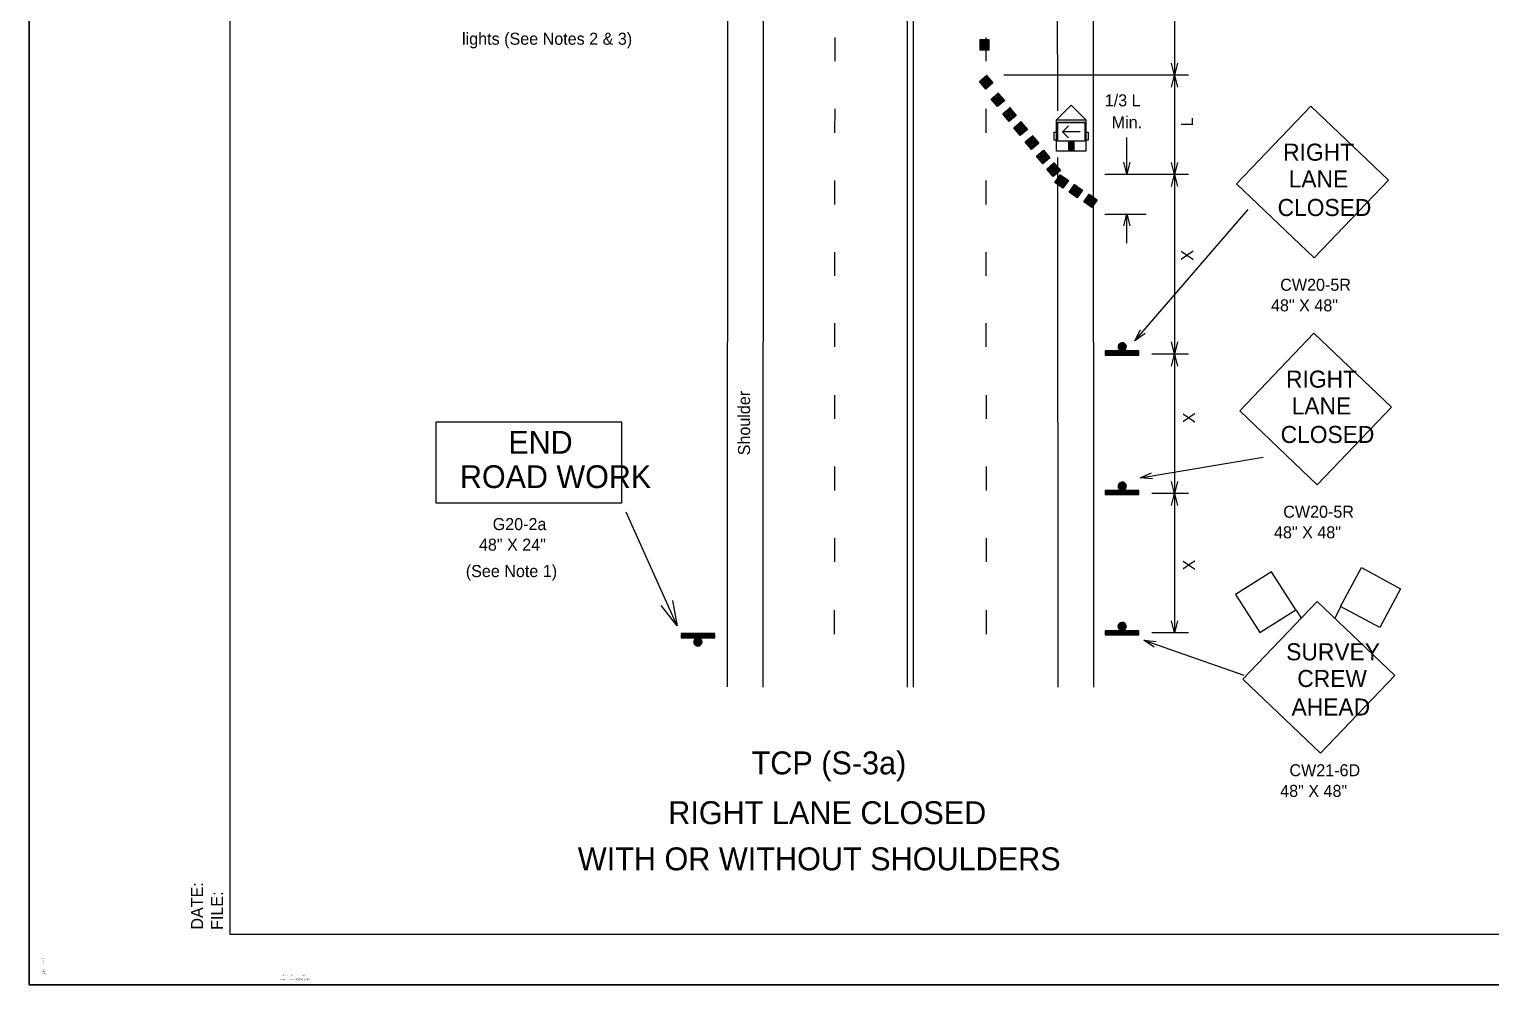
# Model space of a CAD drawing. Extents: x 0 to 29242, y 0 to 23092.
# Drawn here: x 0.19 to 14.75, y 0.24 to 9.76 of the extents above; entities that cross this region are included whole.
import ezdxf

# ---------------------------------------------------------------- set-up
doc = ezdxf.new("R2010")
doc.units = 0
for name, color, linetype in [('D_BATCH_PLOT', 7, 'Continuous'), ('D_SHEET_NUM_CODE', 7, 'Continuous'), ('D_SHEET_TXT_SUB_CODE', 7, 'Continuous'), ('Level 1', 7, 'Continuous')]:
    doc.layers.add(name, color=color, linetype=linetype)

msp = doc.modelspace()

# ---------------------------------------------------------------- linework, layer by layer
at = {"layer": 'D_BATCH_PLOT'}
msp.add_lwpolyline([(0.188, 0.238), (34.188, 0.238), (34.188, 22.238), (0.188, 22.238)], close=True, dxfattribs=at)
at = {"layer": 'Level 1'}
for p, q in [((0.188, 0.238), (0.188, 22.238)), ((7.143, 3.205), (7.156, 20.106)), ((7.498, 3.204), (7.512, 20.105)), ((8.939, 3.204), (8.939, 20.105)), ((8.999, 3.204), (8.999, 20.105)), ((10.434, 8.944), (10.425, 20.105)), ((10.795, 3.202), (10.782, 20.105)), ((11.597, 10.77), (11.597, 7.91)), ((9.706, 9.6), (9.719, 9.6)), ((11.597, 9.299), (11.567, 9.419)), ((11.627, 9.419), (11.597, 9.299)), ((9.72, 9.227), (9.71, 9.219)), ((11.738, 9.299), (9.897, 9.299)), ((11.567, 9.179), (11.597, 9.299)), ((11.597, 9.299), (11.627, 9.179)), ((9.837, 9.051), (9.827, 9.043)), ((9.952, 8.904), (9.943, 8.896)), ((10.568, 9.001), (10.422, 8.855)), ((10.713, 8.855), (10.568, 9.001)), ((10.063, 8.765), (10.053, 8.757)), ((10.431, 8.826), (10.431, 8.645)), ((10.704, 8.826), (10.431, 8.826)), ((10.431, 8.826), (10.704, 8.826)), ((10.483, 8.736), (10.541, 8.794)), ((10.704, 8.826), (10.704, 8.645)), ((10.177, 8.626), (10.167, 8.618)), ((10.431, 8.645), (10.704, 8.645)), ((10.658, 8.736), (10.483, 8.736)), ((10.483, 8.736), (10.542, 8.676)), ((10.54, 8.645), (10.54, 8.553)), ((10.554, 8.645), (10.554, 8.553)), ((10.568, 8.645), (10.568, 8.553)), ((10.581, 8.645), (10.581, 8.553)), ((10.595, 8.645), (10.595, 8.553)), ((11.123, 8.312), (11.123, 8.677)), ((10.288, 8.482), (10.278, 8.474)), ((10.439, 3.204), (10.435, 8.479)), ((10.392, 8.354), (10.382, 8.346)), ((11.738, 8.31), (10.905, 8.31)), ((11.123, 8.312), (11.093, 8.432)), ((11.153, 8.432), (11.123, 8.312)), ((11.597, 8.31), (11.567, 8.43)), ((11.567, 8.19), (11.597, 8.31)), ((11.627, 8.43), (11.597, 8.31)), ((11.597, 8.31), (11.627, 8.19)), ((10.471, 8.238), (10.464, 8.228)), ((10.614, 8.141), (10.607, 8.131)), ((10.759, 8.044), (10.752, 8.034)), ((11.314, 7.91), (10.905, 7.91)), ((11.093, 7.799), (11.123, 7.919)), ((11.123, 7.626), (11.123, 7.919)), ((11.123, 7.919), (11.153, 7.799)), ((11.202, 6.652), (12.333, 7.961)), ((11.597, 7.91), (11.597, 6.521)), ((11.597, 6.521), (11.567, 6.641)), ((11.627, 6.641), (11.597, 6.521)), ((11.067, 6.552), (10.908, 6.552)), ((10.908, 6.552), (10.908, 6.51)), ((10.908, 6.51), (11.242, 6.51)), ((11.242, 6.552), (11.088, 6.552)), ((11.242, 6.51), (11.242, 6.552)), ((11.738, 6.521), (11.372, 6.521)), ((11.567, 6.401), (11.597, 6.521)), ((11.597, 6.521), (11.627, 6.401)), ((11.597, 6.521), (11.597, 5.132)), ((11.257, 5.289), (12.482, 5.493)), ((11.597, 5.132), (11.567, 5.252)), ((11.627, 5.252), (11.597, 5.132)), ((11.067, 5.163), (10.908, 5.163)), ((10.908, 5.163), (10.908, 5.122)), ((10.908, 5.122), (11.242, 5.122)), ((11.242, 5.163), (11.088, 5.163)), ((11.242, 5.122), (11.242, 5.163)), ((11.738, 5.132), (11.372, 5.132)), ((11.567, 5.012), (11.597, 5.132)), ((11.597, 5.132), (11.597, 3.743)), ((11.597, 5.132), (11.627, 5.012)), ((6.643, 3.812), (6.135, 4.946)), ((12.806, 3.973), (12.864, 3.887)), ((13.256, 4.006), (13.191, 3.884)), ((11.597, 3.743), (11.567, 3.863)), ((11.627, 3.863), (11.597, 3.743)), ((7.017, 3.736), (6.683, 3.736)), ((6.683, 3.736), (6.683, 3.694)), ((6.683, 3.694), (6.837, 3.694)), ((6.859, 3.694), (7.017, 3.694)), ((7.017, 3.694), (7.017, 3.736)), ((11.066, 3.765), (10.907, 3.765)), ((10.907, 3.765), (10.907, 3.724)), ((10.907, 3.724), (11.241, 3.724)), ((11.241, 3.765), (11.087, 3.765)), ((11.241, 3.724), (11.241, 3.765)), ((11.292, 3.669), (12.289, 3.323)), ((11.738, 3.743), (11.372, 3.743)), ((34.188, 0.238), (0.188, 0.238))]:
    msp.add_line(p, q, dxfattribs=at)
for points in [[(2.188, 21.738), (33.688, 21.738), (33.688, 0.738), (2.188, 0.738)], [(9.657, 9.551), (9.75, 9.551), (9.75, 9.65), (9.657, 9.65)], [(9.789, 9.221), (9.717, 9.161), (9.654, 9.237), (9.725, 9.297)], [(9.906, 9.045), (9.834, 8.986), (9.771, 9.061), (9.842, 9.121)], [(10.021, 8.898), (9.95, 8.839), (9.886, 8.915), (9.958, 8.974)], [(12.989, 7.479), (13.729, 8.253), (12.957, 8.991), (12.217, 8.217)], [(10.132, 8.759), (10.06, 8.699), (9.997, 8.775), (10.068, 8.835)], [(10.713, 8.542), (10.422, 8.542), (10.422, 8.855), (10.713, 8.855)], [(10.246, 8.62), (10.174, 8.56), (10.111, 8.636), (10.182, 8.696)], [(10.422, 8.652), (10.398, 8.652), (10.398, 8.73), (10.422, 8.73)], [(10.737, 8.653), (10.713, 8.653), (10.713, 8.732), (10.737, 8.732)], [(10.357, 8.476), (10.285, 8.417), (10.222, 8.492), (10.293, 8.552)], [(10.461, 8.348), (10.39, 8.288), (10.326, 8.364), (10.397, 8.424)], [(10.54, 8.25), (10.486, 8.174), (10.405, 8.231), (10.458, 8.307)], [(10.682, 8.153), (10.629, 8.077), (10.548, 8.134), (10.601, 8.21)], [(10.828, 8.056), (10.774, 7.98), (10.693, 8.037), (10.746, 8.113)], [(13.019, 5.218), (13.759, 5.992), (12.987, 6.73), (12.247, 5.956)], [(4.238, 5.841), (4.238, 5.039), (6.09, 5.039), (6.09, 5.841)], [(13.642, 3.798), (13.253, 4.007), (13.461, 4.393), (13.85, 4.183)], [(12.448, 3.746), (12.806, 3.973), (12.565, 4.353), (12.206, 4.126)], [(13.052, 2.544), (13.792, 3.318), (13.02, 4.056), (12.28, 3.282)]]:
    msp.add_lwpolyline(points, close=True, dxfattribs=at)
for points in [[(8.216, 9.437), (8.216, 9.675)], [(9.657, 9.648), (9.661, 9.65)], [(9.657, 9.637), (9.68, 9.65)], [(9.657, 9.626), (9.699, 9.65)], [(9.657, 9.615), (9.718, 9.65)], [(9.657, 9.604), (9.737, 9.65)], [(9.657, 9.593), (9.75, 9.647)], [(9.657, 9.582), (9.75, 9.636)], [(9.657, 9.571), (9.75, 9.625)], [(9.657, 9.56), (9.75, 9.614)], [(9.722, 9.437), (9.722, 9.675)], [(9.66, 9.551), (9.75, 9.603)], [(9.679, 9.551), (9.75, 9.592)], [(9.698, 9.551), (9.75, 9.581)], [(9.717, 9.551), (9.75, 9.57)], [(9.736, 9.551), (9.75, 9.559)], [(9.761, 9.254), (9.656, 9.235)], [(9.768, 9.245), (9.663, 9.226)], [(9.754, 9.262), (9.664, 9.246)], [(9.775, 9.237), (9.67, 9.218)], [(9.782, 9.228), (9.677, 9.21)], [(9.747, 9.27), (9.679, 9.258)], [(9.787, 9.219), (9.684, 9.201)], [(9.772, 9.207), (9.691, 9.193)], [(9.74, 9.279), (9.693, 9.27)], [(9.758, 9.195), (9.698, 9.184)], [(9.743, 9.183), (9.705, 9.176)], [(9.733, 9.287), (9.708, 9.283)], [(9.726, 9.295), (9.722, 9.295)], [(9.729, 9.171), (9.712, 9.168)], [(9.878, 9.078), (9.773, 9.059)], [(9.885, 9.069), (9.78, 9.051)], [(9.871, 9.086), (9.781, 9.07)], [(9.892, 9.061), (9.787, 9.042)], [(9.899, 9.053), (9.794, 9.034)], [(9.864, 9.095), (9.796, 9.083)], [(9.904, 9.044), (9.801, 9.026)], [(9.889, 9.031), (9.808, 9.017)], [(9.857, 9.103), (9.81, 9.095)], [(9.85, 9.111), (9.825, 9.107)], [(9.843, 9.12), (9.839, 9.119)], [(8.215, 8.725), (8.216, 8.962)], [(9.722, 8.725), (9.722, 8.962)], [(9.875, 9.019), (9.815, 9.009)], [(9.86, 9.007), (9.822, 9)], [(9.845, 8.995), (9.829, 8.992)], [(9.994, 8.931), (9.888, 8.912)], [(10.001, 8.923), (9.895, 8.904)], [(9.987, 8.939), (9.897, 8.923)], [(10.008, 8.914), (9.902, 8.895)], [(10.015, 8.906), (9.909, 8.887)], [(9.98, 8.948), (9.911, 8.936)], [(10.019, 8.897), (9.917, 8.879)], [(10.005, 8.885), (9.924, 8.87)], [(9.973, 8.956), (9.926, 8.948)], [(9.966, 8.965), (9.94, 8.96)], [(9.959, 8.973), (9.955, 8.972)], [(9.99, 8.872), (9.931, 8.862)], [(9.976, 8.86), (9.938, 8.853)], [(9.961, 8.848), (9.945, 8.845)], [(10.104, 8.791), (9.999, 8.773)], [(10.111, 8.783), (10.006, 8.764)], [(10.097, 8.8), (10.007, 8.784)], [(10.118, 8.775), (10.013, 8.756)], [(10.125, 8.766), (10.02, 8.747)], [(10.09, 8.808), (10.022, 8.796)], [(10.13, 8.757), (10.027, 8.739)], [(10.115, 8.745), (10.034, 8.731)], [(10.083, 8.817), (10.036, 8.808)], [(10.076, 8.825), (10.051, 8.82)], [(10.069, 8.833), (10.065, 8.833)], [(10.1, 8.733), (10.041, 8.722)], [(10.086, 8.721), (10.048, 8.714)], [(10.071, 8.708), (10.055, 8.705)], [(10.218, 8.652), (10.113, 8.634)], [(10.225, 8.644), (10.12, 8.625)], [(10.211, 8.661), (10.121, 8.645)], [(10.232, 8.636), (10.127, 8.617)], [(10.239, 8.627), (10.134, 8.609)], [(10.204, 8.669), (10.136, 8.657)], [(10.244, 8.618), (10.141, 8.6)], [(10.229, 8.606), (10.148, 8.592)], [(10.197, 8.678), (10.15, 8.669)], [(10.215, 8.594), (10.155, 8.583)], [(10.19, 8.686), (10.165, 8.681)], [(10.183, 8.694), (10.179, 8.694)], [(10.2, 8.582), (10.162, 8.575)], [(10.186, 8.569), (10.169, 8.567)], [(10.329, 8.509), (10.224, 8.49)], [(10.336, 8.5), (10.231, 8.482)], [(10.322, 8.517), (10.232, 8.501)], [(10.343, 8.492), (10.238, 8.473)], [(10.35, 8.484), (10.245, 8.465)], [(10.315, 8.526), (10.247, 8.514)], [(10.355, 8.475), (10.252, 8.457)], [(10.34, 8.462), (10.259, 8.448)], [(10.308, 8.534), (10.261, 8.526)], [(10.326, 8.45), (10.266, 8.44)], [(10.301, 8.542), (10.276, 8.538)], [(10.294, 8.551), (10.29, 8.55)], [(10.311, 8.438), (10.273, 8.431)], [(10.297, 8.426), (10.28, 8.423)], [(10.434, 8.38), (10.328, 8.362)], [(10.441, 8.372), (10.335, 8.353)], [(10.427, 8.389), (10.337, 8.373)], [(10.448, 8.364), (10.342, 8.345)], [(10.455, 8.355), (10.349, 8.336)], [(10.419, 8.397), (10.351, 8.385)], [(10.459, 8.346), (10.356, 8.328)], [(10.444, 8.334), (10.363, 8.32)], [(10.412, 8.406), (10.366, 8.397)], [(10.43, 8.322), (10.37, 8.311)], [(10.415, 8.31), (10.377, 8.303)], [(10.405, 8.414), (10.38, 8.409)], [(10.398, 8.422), (10.395, 8.422)], [(10.46, 8.306), (10.456, 8.304)], [(8.215, 8.012), (8.215, 8.25)], [(9.723, 8.012), (9.723, 8.25)], [(10.401, 8.297), (10.384, 8.294)], [(10.505, 8.275), (10.408, 8.229)], [(10.496, 8.281), (10.413, 8.242)], [(10.514, 8.268), (10.417, 8.223)], [(10.487, 8.287), (10.424, 8.258)], [(10.523, 8.262), (10.426, 8.217)], [(10.478, 8.293), (10.435, 8.273)], [(10.532, 8.256), (10.435, 8.21)], [(10.538, 8.248), (10.444, 8.204)], [(10.469, 8.3), (10.446, 8.289)], [(10.527, 8.233), (10.453, 8.198)], [(10.516, 8.217), (10.461, 8.191)], [(10.505, 8.201), (10.47, 8.185)], [(10.495, 8.186), (10.48, 8.179)], [(10.648, 8.177), (10.551, 8.132)], [(10.639, 8.183), (10.556, 8.145)], [(10.657, 8.171), (10.56, 8.126)], [(10.63, 8.19), (10.567, 8.16)], [(10.666, 8.165), (10.569, 8.119)], [(10.621, 8.196), (10.578, 8.176)], [(10.675, 8.158), (10.578, 8.113)], [(10.612, 8.202), (10.589, 8.191)], [(10.603, 8.209), (10.599, 8.207)], [(10.681, 8.151), (10.586, 8.107)], [(10.67, 8.135), (10.595, 8.1)], [(10.659, 8.12), (10.604, 8.094)], [(10.648, 8.104), (10.613, 8.088)], [(10.637, 8.089), (10.622, 8.082)], [(10.793, 8.081), (10.696, 8.035)], [(10.784, 8.087), (10.701, 8.048)], [(10.802, 8.074), (10.705, 8.029)], [(10.775, 8.093), (10.712, 8.064)], [(10.811, 8.068), (10.714, 8.023)], [(10.766, 8.1), (10.723, 8.079)], [(10.82, 8.062), (10.723, 8.016)], [(10.826, 8.054), (10.731, 8.01)], [(10.757, 8.106), (10.734, 8.095)], [(10.815, 8.039), (10.74, 8.004)], [(10.748, 8.112), (10.744, 8.11)], [(10.804, 8.023), (10.749, 7.998)], [(10.793, 8.008), (10.758, 7.991)], [(10.782, 7.992), (10.767, 7.985)], [(8.214, 7.3), (8.214, 7.537)], [(9.723, 7.3), (9.723, 7.537)], [(8.214, 6.592), (8.214, 6.83)], [(9.723, 6.592), (9.723, 6.83)], [(11.304, 6.724), (11.202, 6.652), (11.258, 6.763)], [(11.101, 6.558), (11.036, 6.596)], [(11.094, 6.554), (11.036, 6.588)], [(11.107, 6.564), (11.037, 6.604)], [(11.155, 6.51), (11.038, 6.578)], [(11.112, 6.57), (11.04, 6.611)], [(11.116, 6.576), (11.044, 6.618)], [(11.14, 6.51), (11.047, 6.564)], [(11.118, 6.583), (11.049, 6.623)], [(11.119, 6.592), (11.056, 6.628)], [(11.118, 6.601), (11.064, 6.632)], [(11.114, 6.611), (11.075, 6.634)], [(10.975, 6.51), (10.908, 6.549)], [(10.96, 6.51), (10.908, 6.54)], [(10.945, 6.51), (10.908, 6.531)], [(10.93, 6.51), (10.908, 6.523)], [(10.915, 6.51), (10.908, 6.514)], [(10.99, 6.51), (10.918, 6.552)], [(11.005, 6.51), (10.933, 6.552)], [(11.02, 6.51), (10.948, 6.552)], [(11.035, 6.51), (10.963, 6.552)], [(11.05, 6.51), (10.978, 6.552)], [(11.065, 6.51), (10.993, 6.552)], [(11.08, 6.51), (11.008, 6.552)], [(11.095, 6.51), (11.023, 6.552)], [(11.11, 6.51), (11.037, 6.552)], [(11.125, 6.51), (11.052, 6.552)], [(11.17, 6.51), (11.097, 6.552)], [(11.184, 6.51), (11.112, 6.552)], [(11.199, 6.51), (11.127, 6.552)], [(11.214, 6.51), (11.142, 6.552)], [(11.229, 6.51), (11.157, 6.552)], [(11.242, 6.512), (11.172, 6.552)], [(11.242, 6.52), (11.187, 6.552)], [(11.242, 6.529), (11.202, 6.552)], [(11.242, 6.537), (11.217, 6.552)], [(11.242, 6.546), (11.232, 6.552)], [(8.213, 5.875), (8.213, 6.112)], [(9.725, 5.875), (9.724, 6.112)], [(8.212, 5.162), (8.213, 5.4)], [(9.725, 5.162), (9.725, 5.4)], [(11.118, 5.212), (11.064, 5.243)], [(11.114, 5.223), (11.075, 5.245)], [(11.38, 5.279), (11.257, 5.289), (11.37, 5.338)], [(10.975, 5.122), (10.908, 5.16)], [(10.96, 5.122), (10.908, 5.151)], [(10.945, 5.122), (10.908, 5.143)], [(10.93, 5.122), (10.908, 5.134)], [(10.915, 5.122), (10.908, 5.125)], [(10.99, 5.122), (10.918, 5.163)], [(11.005, 5.122), (10.933, 5.163)], [(11.02, 5.122), (10.948, 5.163)], [(11.035, 5.122), (10.963, 5.163)], [(11.05, 5.122), (10.978, 5.163)], [(11.065, 5.122), (10.993, 5.163)], [(11.08, 5.122), (11.008, 5.163)], [(11.095, 5.122), (11.023, 5.163)], [(11.101, 5.17), (11.036, 5.207)], [(11.094, 5.165), (11.036, 5.199)], [(11.107, 5.175), (11.037, 5.215)], [(11.11, 5.122), (11.037, 5.163)], [(11.155, 5.122), (11.038, 5.189)], [(11.112, 5.181), (11.04, 5.222)], [(11.116, 5.187), (11.044, 5.229)], [(11.14, 5.122), (11.047, 5.175)], [(11.118, 5.195), (11.049, 5.234)], [(11.125, 5.122), (11.052, 5.163)], [(11.119, 5.203), (11.056, 5.239)], [(11.17, 5.122), (11.097, 5.163)], [(11.184, 5.122), (11.112, 5.163)], [(11.199, 5.122), (11.127, 5.163)], [(11.214, 5.122), (11.142, 5.163)], [(11.229, 5.122), (11.157, 5.163)], [(11.242, 5.123), (11.172, 5.163)], [(11.242, 5.131), (11.187, 5.163)], [(11.242, 5.14), (11.202, 5.163)], [(11.242, 5.149), (11.217, 5.163)], [(11.242, 5.157), (11.232, 5.163)], [(8.212, 4.45), (8.212, 4.687)], [(9.726, 4.45), (9.726, 4.687)], [(6.598, 4.066), (6.643, 3.812), (6.484, 4.015)], [(8.211, 3.732), (8.211, 3.969)], [(9.726, 3.732), (9.726, 3.969)], [(11.1, 3.772), (11.035, 3.81)], [(11.093, 3.768), (11.035, 3.801)], [(11.106, 3.777), (11.036, 3.817)], [(11.153, 3.724), (11.037, 3.791)], [(11.111, 3.783), (11.039, 3.824)], [(11.115, 3.79), (11.043, 3.831)], [(11.117, 3.797), (11.048, 3.836)], [(11.118, 3.805), (11.055, 3.841)], [(11.117, 3.814), (11.063, 3.845)], [(11.113, 3.825), (11.074, 3.847)], [(6.683, 3.735), (6.754, 3.694)], [(6.683, 3.726), (6.739, 3.694)], [(6.683, 3.718), (6.724, 3.694)], [(6.683, 3.709), (6.709, 3.694)], [(6.683, 3.7), (6.694, 3.694)], [(6.696, 3.736), (6.769, 3.694)], [(6.711, 3.736), (6.784, 3.694)], [(6.726, 3.736), (6.799, 3.694)], [(6.741, 3.736), (6.814, 3.694)], [(6.756, 3.736), (6.829, 3.694)], [(6.771, 3.736), (6.888, 3.669)], [(6.786, 3.736), (6.879, 3.682)], [(6.801, 3.736), (6.873, 3.694)], [(6.807, 3.655), (6.87, 3.618)], [(6.808, 3.663), (6.877, 3.623)], [(6.808, 3.646), (6.862, 3.614)], [(6.81, 3.67), (6.882, 3.629)], [(6.814, 3.677), (6.886, 3.635)], [(6.816, 3.736), (6.888, 3.694)], [(6.818, 3.683), (6.889, 3.642)], [(6.824, 3.688), (6.89, 3.65)], [(6.831, 3.736), (6.903, 3.694)], [(6.832, 3.692), (6.89, 3.659)], [(6.846, 3.736), (6.918, 3.694)], [(6.861, 3.736), (6.933, 3.694)], [(6.876, 3.736), (6.948, 3.694)], [(6.891, 3.736), (6.963, 3.694)], [(6.906, 3.736), (6.978, 3.694)], [(6.921, 3.736), (6.993, 3.694)], [(6.936, 3.736), (7.008, 3.694)], [(6.951, 3.736), (7.017, 3.698)], [(6.966, 3.736), (7.017, 3.706)], [(6.981, 3.736), (7.017, 3.715)], [(6.996, 3.736), (7.017, 3.723)], [(7.011, 3.736), (7.017, 3.732)], [(10.974, 3.724), (10.907, 3.762)], [(10.959, 3.724), (10.907, 3.753)], [(10.944, 3.724), (10.907, 3.745)], [(10.929, 3.724), (10.907, 3.736)], [(10.914, 3.724), (10.907, 3.728)], [(10.989, 3.724), (10.917, 3.765)], [(11.004, 3.724), (10.932, 3.765)], [(11.019, 3.724), (10.947, 3.765)], [(11.034, 3.724), (10.962, 3.765)], [(11.049, 3.724), (10.977, 3.765)], [(11.064, 3.724), (10.992, 3.765)], [(11.079, 3.724), (11.006, 3.765)], [(11.094, 3.724), (11.021, 3.765)], [(11.109, 3.724), (11.036, 3.765)], [(11.139, 3.724), (11.045, 3.778)], [(11.124, 3.724), (11.051, 3.765)], [(11.169, 3.724), (11.096, 3.766)], [(11.183, 3.724), (11.111, 3.765)], [(11.198, 3.724), (11.126, 3.765)], [(11.213, 3.724), (11.141, 3.766)], [(11.228, 3.724), (11.156, 3.765)], [(11.241, 3.725), (11.171, 3.765)], [(11.241, 3.733), (11.186, 3.765)], [(11.241, 3.742), (11.201, 3.765)], [(11.241, 3.751), (11.216, 3.765)], [(11.241, 3.759), (11.231, 3.765)], [(11.395, 3.602), (11.292, 3.669), (11.415, 3.658)], [(6.811, 3.635), (6.851, 3.612)]]:
    msp.add_lwpolyline(points, dxfattribs=at)
for centre, start, end in [((11.077, 6.592), 285.2226, 255.4949), ((11.077, 5.204), 285.2226, 255.4949), ((11.076, 3.806), 285.2226, 255.4949), ((6.849, 3.654), 105.2226, 75.4949)]:
    msp.add_arc(centre, 0.0417, start, end, dxfattribs=at)

# ---------------------------------------------------------------- texts
at = {"layer": 'D_SHEET_NUM_CODE'}
msp.add_text('$TCP(S-3)-08$', height=0.015, dxfattribs=at).set_placement((2.841, 0.283))
at = {"layer": 'D_SHEET_TXT_SUB_CODE'}
for s, p in [('$TIME$', (0.331, 0.452)), ('$DATE$', (0.332, 0.342)), ('$FILE$', (0.348, 0.341))]:
    msp.add_text(s, height=0.01, rotation=90, dxfattribs=at).set_placement(p)
for s, p in [('$DST$', (2.693, 0.286)), ('$C$', (2.703, 0.327)), ('$S$', (2.739, 0.327)), ('$CTY$', (2.793, 0.286)), ('$J$', (2.8, 0.327)), ('$HWY$', (2.895, 0.327))]:
    msp.add_text(s, height=0.01, dxfattribs=at).set_placement(p)
at = {"layer": 'Level 1'}
for s, height, p in [('lights (See Notes 2 & 3)', 0.12, (4.5, 9.602)), ('1/3 L', 0.12, (10.903, 8.988)), ('Min.', 0.12, (10.972, 8.77)), ('RIGHT', 0.1698, (12.68, 8.447)), ('LANE', 0.1698, (12.735, 8.18)), ('CLOSED', 0.1698, (12.625, 7.896)), ('CW20-5R', 0.12, (12.651, 7.151)), ('48" X 48"', 0.12, (12.559, 6.946)), ('RIGHT', 0.1698, (12.709, 6.186)), ('LANE', 0.1698, (12.765, 5.919)), ('CLOSED', 0.1698, (12.655, 5.635)), ('CW20-5R', 0.12, (12.681, 4.89)), ('G20-2a', 0.12, (4.805, 4.767)), ('48" X 48"', 0.12, (12.589, 4.685)), ('48" X 24"', 0.12, (4.668, 4.562)), ('(See Note 1)', 0.12, (4.537, 4.299)), ('SURVEY', 0.1698, (12.711, 3.47)), ('CREW', 0.1698, (12.821, 3.204)), ('AHEAD', 0.1698, (12.764, 2.92)), ('TCP (S-3a)', 0.228, (7.384, 2.334)), ('CW21-6D', 0.12, (12.743, 2.315)), ('48" X 48"', 0.12, (12.651, 2.109)), ('RIGHT LANE CLOSED', 0.228, (6.554, 1.838)), ('WITH OR WITHOUT SHOULDERS', 0.228, (5.653, 1.378))]:
    msp.add_text(s, height=height, dxfattribs=at).set_placement(p)
for s, height, rotation, p in [('L', 0.12, 90, (11.781, 8.788)), ('X', 0.12, 90, (11.784, 7.451)), ('Shoulder', 0.12, 90, (7.369, 5.512)), ('X', 0.12, 90, (11.801, 5.832)), ('END', 0.2269, 0, (4.961, 5.528)), ('ROAD WORK', 0.2269, 0, (4.479, 5.186)), ('X', 0.12, 90, (11.801, 4.365)), ('DATE:', 0.12, 90, (1.92, 0.787)), ('FILE:', 0.12, 90, (2.117, 0.784))]:
    msp.add_text(s, height=height, rotation=rotation, dxfattribs=at).set_placement(p)

doc.saveas('drawing.dxf')
